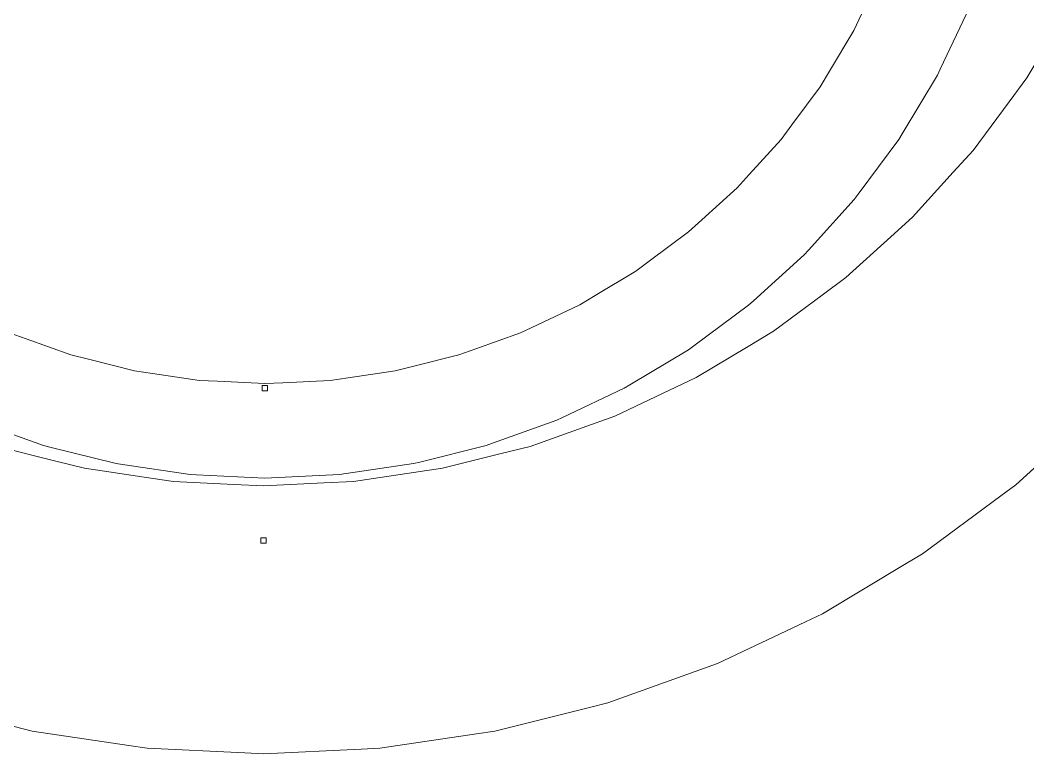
# Model space of a CAD drawing. Header units: centimetres. Extents: x -214 to 137, y -175 to 4.
# Drawn here: x 47.89 to 59.02, y -148.7 to -140.59 of the extents above; entities that cross this region are included whole.
import ezdxf

# ---------------------------------------------------------------- set-up
doc = ezdxf.new("R2010")
doc.units = ezdxf.units.CM
doc.header["$MEASUREMENT"] = 0
doc.layers.add('layer 1', color=7, linetype='Continuous')

msp = doc.modelspace()

# ---------------------------------------------------------------- linework, layer by layer
at = {"layer": 'layer 1', "color": 5, "lineweight": 9}
for points in [[(58.05581, -141.1354), (58.05581, -141.1354), (58.37848, -140.45315), (58.37848, -140.45315)], [(58.05581, -141.1354), (58.05581, -141.1354), (58.37848, -140.45315), (58.37848, -140.45315)], [(58.05581, -141.1354), (58.05581, -141.1354), (58.37848, -140.45315), (58.37848, -140.45315)], [(58.05581, -141.1354), (58.05581, -141.1354), (58.37848, -140.45315), (58.37848, -140.45315)], [(58.05581, -141.1354), (58.05581, -141.1354), (58.37848, -140.45315), (58.37848, -140.45315)], [(59.35648, -140.65869), (59.35648, -140.65869), (59.01293, -141.23187), (59.01293, -141.23187)], [(58.025, -141.20054), (58.025, -141.20054), (58.05581, -141.1354), (58.05581, -141.1354)], [(58.025, -141.20054), (58.025, -141.20054), (58.05581, -141.1354), (58.05581, -141.1354)], [(58.025, -141.20054), (58.025, -141.20054), (58.05581, -141.1354), (58.05581, -141.1354)], [(58.025, -141.20054), (58.025, -141.20054), (58.05581, -141.1354), (58.05581, -141.1354)], [(58.025, -141.20054), (58.025, -141.20054), (58.05581, -141.1354), (58.05581, -141.1354)], [(57.63699, -141.84787), (57.63699, -141.84787), (58.025, -141.20054), (58.025, -141.20054)], [(57.63699, -141.84787), (57.63699, -141.84787), (58.025, -141.20054), (58.025, -141.20054)], [(57.63699, -141.84787), (57.63699, -141.84787), (58.025, -141.20054), (58.025, -141.20054)], [(57.63699, -141.84787), (57.63699, -141.84787), (58.025, -141.20054), (58.025, -141.20054)], [(57.63699, -141.84787), (57.63699, -141.84787), (58.025, -141.20054), (58.025, -141.20054)], [(59.01293, -141.23187), (59.01293, -141.23187), (58.81815, -141.49449), (58.81815, -141.49449)], [(58.81815, -141.49449), (58.81815, -141.49449), (58.42007, -142.03124), (58.42007, -142.03124)], [(57.15037, -142.51587), (57.15037, -142.51587), (57.59994, -141.90968), (57.59994, -141.90968)], [(57.15037, -142.51587), (57.15037, -142.51587), (57.59994, -141.90968), (57.59994, -141.90968)], [(57.15037, -142.51587), (57.15037, -142.51587), (57.59994, -141.90968), (57.59994, -141.90968)], [(57.15037, -142.51587), (57.15037, -142.51587), (57.59994, -141.90968), (57.59994, -141.90968)], [(57.15037, -142.51587), (57.15037, -142.51587), (57.59994, -141.90968), (57.59994, -141.90968)], [(57.59994, -141.90968), (57.59994, -141.90968), (57.63699, -141.84787), (57.63699, -141.84787)], [(57.59994, -141.90968), (57.59994, -141.90968), (57.63699, -141.84787), (57.63699, -141.84787)], [(57.59994, -141.90968), (57.59994, -141.90968), (57.63699, -141.84787), (57.63699, -141.84787)], [(57.59994, -141.90968), (57.59994, -141.90968), (57.63699, -141.84787), (57.63699, -141.84787)], [(57.59994, -141.90968), (57.59994, -141.90968), (57.63699, -141.84787), (57.63699, -141.84787)], [(58.42007, -142.03124), (58.42007, -142.03124), (58.20049, -142.27351), (58.20049, -142.27351)], [(58.20049, -142.27351), (58.20049, -142.27351), (57.75172, -142.76866), (57.75172, -142.76866)], [(56.60061, -143.13295), (56.60061, -143.13295), (57.10744, -142.57375), (57.10744, -142.57375)], [(56.60061, -143.13295), (56.60061, -143.13295), (57.10744, -142.57375), (57.10744, -142.57375)], [(56.60061, -143.13295), (56.60061, -143.13295), (57.10744, -142.57375), (57.10744, -142.57375)], [(56.60061, -143.13295), (56.60061, -143.13295), (57.10744, -142.57375), (57.10744, -142.57375)], [(56.60061, -143.13295), (56.60061, -143.13295), (57.10744, -142.57375), (57.10744, -142.57375)], [(57.10744, -142.57375), (57.10744, -142.57375), (57.15037, -142.51587), (57.15037, -142.51587)], [(57.10744, -142.57375), (57.10744, -142.57375), (57.15037, -142.51587), (57.15037, -142.51587)], [(57.10744, -142.57375), (57.10744, -142.57375), (57.15037, -142.51587), (57.15037, -142.51587)], [(57.10744, -142.57375), (57.10744, -142.57375), (57.15037, -142.51587), (57.15037, -142.51587)], [(57.10744, -142.57375), (57.10744, -142.57375), (57.15037, -142.51587), (57.15037, -142.51587)], [(57.75172, -142.76866), (57.75172, -142.76866), (57.50945, -142.98824), (57.50945, -142.98824)], [(57.50945, -142.98824), (57.50945, -142.98824), (57.0143, -143.43701), (57.0143, -143.43701)], [(56.55222, -143.18634), (56.55222, -143.18634), (56.60061, -143.13295), (56.60061, -143.13295)], [(56.55222, -143.18634), (56.55222, -143.18634), (56.60061, -143.13295), (56.60061, -143.13295)], [(56.55222, -143.18634), (56.55222, -143.18634), (56.60061, -143.13295), (56.60061, -143.13295)], [(56.55222, -143.18634), (56.55222, -143.18634), (56.60061, -143.13295), (56.60061, -143.13295)], [(56.55222, -143.18634), (56.55222, -143.18634), (56.60061, -143.13295), (56.60061, -143.13295)], [(55.99302, -143.69317), (55.99302, -143.69317), (56.55222, -143.18634), (56.55222, -143.18634)], [(55.99302, -143.69317), (55.99302, -143.69317), (56.55222, -143.18634), (56.55222, -143.18634)], [(55.99302, -143.69317), (55.99302, -143.69317), (56.55222, -143.18634), (56.55222, -143.18634)], [(55.99302, -143.69317), (55.99302, -143.69317), (56.55222, -143.18634), (56.55222, -143.18634)], [(55.99302, -143.69317), (55.99302, -143.69317), (56.55222, -143.18634), (56.55222, -143.18634)], [(57.0143, -143.43701), (57.0143, -143.43701), (56.75167, -143.63178), (56.75167, -143.63178)], [(55.93962, -143.74157), (55.93962, -143.74157), (55.99302, -143.69317), (55.99302, -143.69317)], [(55.93962, -143.74157), (55.93962, -143.74157), (55.99302, -143.69317), (55.99302, -143.69317)], [(55.93962, -143.74157), (55.93962, -143.74157), (55.99302, -143.69317), (55.99302, -143.69317)], [(55.93962, -143.74157), (55.93962, -143.74157), (55.99302, -143.69317), (55.99302, -143.69317)], [(55.93962, -143.74157), (55.93962, -143.74157), (55.99302, -143.69317), (55.99302, -143.69317)], [(56.75167, -143.63178), (56.75167, -143.63178), (56.21492, -144.02986), (56.21492, -144.02986)], [(55.33343, -144.19114), (55.33343, -144.19114), (55.93962, -143.74157), (55.93962, -143.74157)], [(55.33343, -144.19114), (55.33343, -144.19114), (55.93962, -143.74157), (55.93962, -143.74157)], [(55.33343, -144.19114), (55.33343, -144.19114), (55.93962, -143.74157), (55.93962, -143.74157)], [(55.33343, -144.19114), (55.33343, -144.19114), (55.93962, -143.74157), (55.93962, -143.74157)], [(55.33343, -144.19114), (55.33343, -144.19114), (55.93962, -143.74157), (55.93962, -143.74157)], [(56.21492, -144.02986), (56.21492, -144.02986), (55.93447, -144.19796), (55.93447, -144.19796)], [(54.62822, -144.62207), (54.62822, -144.62207), (55.27555, -144.23407), (55.27555, -144.23407)], [(54.62822, -144.62207), (54.62822, -144.62207), (55.27555, -144.23407), (55.27555, -144.23407)], [(54.62822, -144.62207), (54.62822, -144.62207), (55.27555, -144.23407), (55.27555, -144.23407)], [(54.62822, -144.62207), (54.62822, -144.62207), (55.27555, -144.23407), (55.27555, -144.23407)], [(54.62822, -144.62207), (54.62822, -144.62207), (55.27555, -144.23407), (55.27555, -144.23407)], [(55.27555, -144.23407), (55.27555, -144.23407), (55.33343, -144.19114), (55.33343, -144.19114)], [(55.27555, -144.23407), (55.27555, -144.23407), (55.33343, -144.19114), (55.33343, -144.19114)], [(55.27555, -144.23407), (55.27555, -144.23407), (55.33343, -144.19114), (55.33343, -144.19114)], [(55.27555, -144.23407), (55.27555, -144.23407), (55.33343, -144.19114), (55.33343, -144.19114)], [(55.27555, -144.23407), (55.27555, -144.23407), (55.33343, -144.19114), (55.33343, -144.19114)], [(55.93447, -144.19796), (55.93447, -144.19796), (55.36129, -144.54151), (55.36129, -144.54151)], [(55.36129, -144.54151), (55.36129, -144.54151), (55.06571, -144.6813), (55.06571, -144.6813)], [(50.62358, -144.63072), (50.62358, -144.63072), (50.56643, -144.63072), (50.56643, -144.63072)], [(50.56643, -144.63072), (50.56643, -144.63072), (50.56643, -144.68787), (50.56643, -144.68787)], [(50.62358, -144.63072), (50.62358, -144.63072), (50.56643, -144.63072), (50.56643, -144.63072)], [(50.56643, -144.63072), (50.56643, -144.63072), (50.56643, -144.68787), (50.56643, -144.68787)], [(50.62358, -144.63072), (50.62358, -144.63072), (50.56643, -144.63072), (50.56643, -144.63072)], [(50.56643, -144.63072), (50.56643, -144.63072), (50.56643, -144.68787), (50.56643, -144.68787)], [(50.62358, -144.63072), (50.62358, -144.63072), (50.56643, -144.63072), (50.56643, -144.63072)], [(50.56643, -144.63072), (50.56643, -144.63072), (50.56643, -144.68787), (50.56643, -144.68787)], [(50.62358, -144.63072), (50.62358, -144.63072), (50.56643, -144.63072), (50.56643, -144.63072)], [(50.56643, -144.63072), (50.56643, -144.63072), (50.56643, -144.68787), (50.56643, -144.68787)], [(50.56643, -144.68787), (50.56643, -144.68787), (50.62358, -144.68787), (50.62358, -144.68787)], [(50.56643, -144.68787), (50.56643, -144.68787), (50.62358, -144.68787), (50.62358, -144.68787)], [(50.56643, -144.68787), (50.56643, -144.68787), (50.62358, -144.68787), (50.62358, -144.68787)], [(50.56643, -144.68787), (50.56643, -144.68787), (50.62358, -144.68787), (50.62358, -144.68787)], [(50.56643, -144.68787), (50.56643, -144.68787), (50.62358, -144.68787), (50.62358, -144.68787)], [(50.62358, -144.68787), (50.62358, -144.68787), (50.62358, -144.63072), (50.62358, -144.63072)], [(50.62358, -144.68787), (50.62358, -144.68787), (50.62358, -144.63072), (50.62358, -144.63072)], [(50.62358, -144.68787), (50.62358, -144.68787), (50.62358, -144.63072), (50.62358, -144.63072)], [(50.62358, -144.68787), (50.62358, -144.68787), (50.62358, -144.63072), (50.62358, -144.63072)], [(50.62358, -144.68787), (50.62358, -144.68787), (50.62358, -144.63072), (50.62358, -144.63072)], [(53.88416, -144.98179), (53.88416, -144.98179), (54.56641, -144.65911), (54.56641, -144.65911)], [(53.88416, -144.98179), (53.88416, -144.98179), (54.56641, -144.65911), (54.56641, -144.65911)], [(53.88416, -144.98179), (53.88416, -144.98179), (54.56641, -144.65911), (54.56641, -144.65911)], [(53.88416, -144.98179), (53.88416, -144.98179), (54.56641, -144.65911), (54.56641, -144.65911)], [(53.88416, -144.98179), (53.88416, -144.98179), (54.56641, -144.65911), (54.56641, -144.65911)], [(55.06571, -144.6813), (55.06571, -144.6813), (54.46161, -144.96702), (54.46161, -144.96702)], [(54.56641, -144.65911), (54.56641, -144.65911), (54.62822, -144.62207), (54.62822, -144.62207)], [(54.56641, -144.65911), (54.56641, -144.65911), (54.62822, -144.62207), (54.62822, -144.62207)], [(54.56641, -144.65911), (54.56641, -144.65911), (54.62822, -144.62207), (54.62822, -144.62207)], [(54.56641, -144.65911), (54.56641, -144.65911), (54.62822, -144.62207), (54.62822, -144.62207)], [(54.56641, -144.65911), (54.56641, -144.65911), (54.62822, -144.62207), (54.62822, -144.62207)], [(47.43883, -145.03687), (47.43883, -145.03687), (48.14942, -145.29113), (48.14942, -145.29113)], [(47.43883, -145.03687), (47.43883, -145.03687), (48.14942, -145.29113), (48.14942, -145.29113)], [(47.43883, -145.03687), (47.43883, -145.03687), (48.14942, -145.29113), (48.14942, -145.29113)], [(47.43883, -145.03687), (47.43883, -145.03687), (48.14942, -145.29113), (48.14942, -145.29113)], [(47.43883, -145.03687), (47.43883, -145.03687), (48.14942, -145.29113), (48.14942, -145.29113)], [(53.10843, -145.26685), (53.10843, -145.26685), (53.81902, -145.0126), (53.81902, -145.0126)], [(53.10843, -145.26685), (53.10843, -145.26685), (53.81902, -145.0126), (53.81902, -145.0126)], [(53.10843, -145.26685), (53.10843, -145.26685), (53.81902, -145.0126), (53.81902, -145.0126)], [(53.10843, -145.26685), (53.10843, -145.26685), (53.81902, -145.0126), (53.81902, -145.0126)], [(53.10843, -145.26685), (53.10843, -145.26685), (53.81902, -145.0126), (53.81902, -145.0126)], [(53.81902, -145.0126), (53.81902, -145.0126), (53.88416, -144.98179), (53.88416, -144.98179)], [(53.81902, -145.0126), (53.81902, -145.0126), (53.88416, -144.98179), (53.88416, -144.98179)], [(53.81902, -145.0126), (53.81902, -145.0126), (53.88416, -144.98179), (53.88416, -144.98179)], [(53.81902, -145.0126), (53.81902, -145.0126), (53.88416, -144.98179), (53.88416, -144.98179)], [(53.81902, -145.0126), (53.81902, -145.0126), (53.88416, -144.98179), (53.88416, -144.98179)], [(54.46161, -144.96702), (54.46161, -144.96702), (54.15375, -145.07718), (54.15375, -145.07718)], [(58.89178, -145.72473), (58.89178, -145.72473), (59.6911, -145.00028), (59.6911, -145.00028)], [(54.15375, -145.07718), (54.15375, -145.07718), (53.52456, -145.30231), (53.52456, -145.30231)], [(53.04058, -145.29113), (53.04058, -145.29113), (53.10843, -145.26685), (53.10843, -145.26685)], [(53.04058, -145.29113), (53.04058, -145.29113), (53.10843, -145.26685), (53.10843, -145.26685)], [(53.04058, -145.29113), (53.04058, -145.29113), (53.10843, -145.26685), (53.10843, -145.26685)], [(53.04058, -145.29113), (53.04058, -145.29113), (53.10843, -145.26685), (53.10843, -145.26685)], [(53.04058, -145.29113), (53.04058, -145.29113), (53.10843, -145.26685), (53.10843, -145.26685)], [(48.28502, -145.46468), (48.28502, -145.46468), (47.63679, -145.3023), (47.63679, -145.3023)], [(48.14942, -145.29113), (48.14942, -145.29113), (48.21932, -145.30864), (48.21932, -145.30864)], [(48.14942, -145.29113), (48.14942, -145.29113), (48.21932, -145.30864), (48.21932, -145.30864)], [(48.14942, -145.29113), (48.14942, -145.29113), (48.21932, -145.30864), (48.21932, -145.30864)], [(48.14942, -145.29113), (48.14942, -145.29113), (48.21932, -145.30864), (48.21932, -145.30864)], [(48.14942, -145.29113), (48.14942, -145.29113), (48.21932, -145.30864), (48.21932, -145.30864)], [(48.21932, -145.30864), (48.21932, -145.30864), (48.95141, -145.49201), (48.95141, -145.49201)], [(48.21932, -145.30864), (48.21932, -145.30864), (48.95141, -145.49201), (48.95141, -145.49201)], [(48.21932, -145.30864), (48.21932, -145.30864), (48.95141, -145.49201), (48.95141, -145.49201)], [(48.21932, -145.30864), (48.21932, -145.30864), (48.95141, -145.49201), (48.95141, -145.49201)], [(48.21932, -145.30864), (48.21932, -145.30864), (48.95141, -145.49201), (48.95141, -145.49201)], [(52.30849, -145.4745), (52.30849, -145.4745), (53.04058, -145.29113), (53.04058, -145.29113)], [(52.30849, -145.4745), (52.30849, -145.4745), (53.04058, -145.29113), (53.04058, -145.29113)], [(52.30849, -145.4745), (52.30849, -145.4745), (53.04058, -145.29113), (53.04058, -145.29113)], [(52.30849, -145.4745), (52.30849, -145.4745), (53.04058, -145.29113), (53.04058, -145.29113)], [(52.30849, -145.4745), (52.30849, -145.4745), (53.04058, -145.29113), (53.04058, -145.29113)], [(53.20739, -145.38175), (53.20739, -145.38175), (52.55916, -145.54413), (52.55916, -145.54413)], [(53.52456, -145.30231), (53.52456, -145.30231), (53.20739, -145.38175), (53.20739, -145.38175)], [(48.60219, -145.54413), (48.60219, -145.54413), (48.28502, -145.46468), (48.28502, -145.46468)], [(48.95141, -145.49201), (48.95141, -145.49201), (49.02269, -145.50259), (49.02269, -145.50259)], [(48.95141, -145.49201), (48.95141, -145.49201), (49.02269, -145.50259), (49.02269, -145.50259)], [(48.95141, -145.49201), (48.95141, -145.49201), (49.02269, -145.50259), (49.02269, -145.50259)], [(48.95141, -145.49201), (48.95141, -145.49201), (49.02269, -145.50259), (49.02269, -145.50259)], [(48.95141, -145.49201), (48.95141, -145.49201), (49.02269, -145.50259), (49.02269, -145.50259)], [(49.02269, -145.50259), (49.02269, -145.50259), (49.76923, -145.61333), (49.76923, -145.61333)], [(49.02269, -145.50259), (49.02269, -145.50259), (49.76923, -145.61333), (49.76923, -145.61333)], [(49.02269, -145.50259), (49.02269, -145.50259), (49.76923, -145.61333), (49.76923, -145.61333)], [(49.02269, -145.50259), (49.02269, -145.50259), (49.76923, -145.61333), (49.76923, -145.61333)], [(49.02269, -145.50259), (49.02269, -145.50259), (49.76923, -145.61333), (49.76923, -145.61333)], [(51.49206, -145.60275), (51.49206, -145.60275), (52.23859, -145.49201), (52.23859, -145.49201)], [(51.49206, -145.60275), (51.49206, -145.60275), (52.23859, -145.49201), (52.23859, -145.49201)], [(51.49206, -145.60275), (51.49206, -145.60275), (52.23859, -145.49201), (52.23859, -145.49201)], [(51.49206, -145.60275), (51.49206, -145.60275), (52.23859, -145.49201), (52.23859, -145.49201)], [(51.49206, -145.60275), (51.49206, -145.60275), (52.23859, -145.49201), (52.23859, -145.49201)], [(52.23859, -145.49201), (52.23859, -145.49201), (52.30849, -145.4745), (52.30849, -145.4745)], [(52.23859, -145.49201), (52.23859, -145.49201), (52.30849, -145.4745), (52.30849, -145.4745)], [(52.23859, -145.49201), (52.23859, -145.49201), (52.30849, -145.4745), (52.30849, -145.4745)], [(52.23859, -145.49201), (52.23859, -145.49201), (52.30849, -145.4745), (52.30849, -145.4745)], [(52.23859, -145.49201), (52.23859, -145.49201), (52.30849, -145.4745), (52.30849, -145.4745)], [(49.26321, -145.64217), (49.26321, -145.64217), (48.60219, -145.54413), (48.60219, -145.54413)], [(49.76923, -145.61333), (49.76923, -145.61333), (49.8412, -145.61686), (49.8412, -145.61686)], [(49.76923, -145.61333), (49.76923, -145.61333), (49.8412, -145.61686), (49.8412, -145.61686)], [(49.76923, -145.61333), (49.76923, -145.61333), (49.8412, -145.61686), (49.8412, -145.61686)], [(49.76923, -145.61333), (49.76923, -145.61333), (49.8412, -145.61686), (49.8412, -145.61686)], [(49.76923, -145.61333), (49.76923, -145.61333), (49.8412, -145.61686), (49.8412, -145.61686)], [(49.8412, -145.61686), (49.8412, -145.61686), (50.595, -145.65389), (50.595, -145.65389)], [(49.8412, -145.61686), (49.8412, -145.61686), (50.595, -145.65389), (50.595, -145.65389)], [(49.8412, -145.61686), (49.8412, -145.61686), (50.595, -145.65389), (50.595, -145.65389)], [(49.8412, -145.61686), (49.8412, -145.61686), (50.595, -145.65389), (50.595, -145.65389)], [(49.8412, -145.61686), (49.8412, -145.61686), (50.595, -145.65389), (50.595, -145.65389)], [(50.66698, -145.65036), (50.66698, -145.65036), (51.42078, -145.61333), (51.42078, -145.61333)], [(50.66698, -145.65036), (50.66698, -145.65036), (51.42078, -145.61333), (51.42078, -145.61333)], [(50.66698, -145.65036), (50.66698, -145.65036), (51.42078, -145.61333), (51.42078, -145.61333)], [(50.66698, -145.65036), (50.66698, -145.65036), (51.42078, -145.61333), (51.42078, -145.61333)], [(50.66698, -145.65036), (50.66698, -145.65036), (51.42078, -145.61333), (51.42078, -145.61333)], [(51.42078, -145.61333), (51.42078, -145.61333), (51.49206, -145.60275), (51.49206, -145.60275)], [(51.42078, -145.61333), (51.42078, -145.61333), (51.49206, -145.60275), (51.49206, -145.60275)], [(51.42078, -145.61333), (51.42078, -145.61333), (51.49206, -145.60275), (51.49206, -145.60275)], [(51.42078, -145.61333), (51.42078, -145.61333), (51.49206, -145.60275), (51.49206, -145.60275)], [(51.42078, -145.61333), (51.42078, -145.61333), (51.49206, -145.60275), (51.49206, -145.60275)], [(52.23573, -145.5921), (52.23573, -145.5921), (51.5747, -145.69015), (51.5747, -145.69015)], [(52.55916, -145.54413), (52.55916, -145.54413), (52.23573, -145.5921), (52.23573, -145.5921)], [(49.58664, -145.69015), (49.58664, -145.69015), (49.26321, -145.64217), (49.26321, -145.64217)], [(50.2541, -145.72294), (50.2541, -145.72294), (49.58664, -145.69015), (49.58664, -145.69015)], [(50.58068, -145.73898), (50.58068, -145.73898), (50.2541, -145.72294), (50.2541, -145.72294)], [(51.24813, -145.7062), (51.24813, -145.7062), (50.58068, -145.73898), (50.58068, -145.73898)], [(50.595, -145.65389), (50.595, -145.65389), (50.66698, -145.65036), (50.66698, -145.65036)], [(50.595, -145.65389), (50.595, -145.65389), (50.66698, -145.65036), (50.66698, -145.65036)], [(50.595, -145.65389), (50.595, -145.65389), (50.66698, -145.65036), (50.66698, -145.65036)], [(50.595, -145.65389), (50.595, -145.65389), (50.66698, -145.65036), (50.66698, -145.65036)], [(50.595, -145.65389), (50.595, -145.65389), (50.66698, -145.65036), (50.66698, -145.65036)], [(51.5747, -145.69015), (51.5747, -145.69015), (51.24813, -145.7062), (51.24813, -145.7062)], [(58.7256, -145.84798), (58.7256, -145.84798), (58.89178, -145.72473), (58.89178, -145.72473)], [(57.85913, -146.49059), (57.85913, -146.49059), (58.7256, -145.84798), (58.7256, -145.84798)], [(50.60925, -146.31347), (50.60925, -146.31347), (50.5521, -146.31347), (50.5521, -146.31347)], [(50.5521, -146.31347), (50.5521, -146.31347), (50.5521, -146.37062), (50.5521, -146.37062)], [(50.5521, -146.37062), (50.5521, -146.37062), (50.60925, -146.37062), (50.60925, -146.37062)], [(50.60925, -146.37062), (50.60925, -146.37062), (50.60925, -146.31347), (50.60925, -146.31347)], [(57.68167, -146.59696), (57.68167, -146.59696), (57.85913, -146.49059), (57.85913, -146.49059)], [(56.75638, -147.15156), (56.75638, -147.15156), (57.68167, -146.59696), (57.68167, -146.59696)], [(56.56935, -147.24001), (56.56935, -147.24001), (56.75638, -147.15156), (56.75638, -147.15156)], [(55.59416, -147.70124), (55.59416, -147.70124), (56.56935, -147.24001), (56.56935, -147.24001)], [(55.39936, -147.77094), (55.39936, -147.77094), (55.59416, -147.70124), (55.59416, -147.70124)], [(54.38365, -148.13437), (54.38365, -148.13437), (55.39936, -147.77094), (55.39936, -147.77094)], [(54.18296, -148.18464), (54.18296, -148.18464), (54.38365, -148.13437), (54.38365, -148.13437)], [(53.13652, -148.44675), (53.13652, -148.44675), (54.18296, -148.18464), (54.18296, -148.18464)], [(47.82412, -148.39648), (47.82412, -148.39648), (48.02481, -148.44675), (48.02481, -148.44675)], [(48.02481, -148.44675), (48.02481, -148.44675), (49.09191, -148.60504), (49.09191, -148.60504)], [(51.86478, -148.6354), (51.86478, -148.6354), (52.93187, -148.47711), (52.93187, -148.47711)], [(52.93187, -148.47711), (52.93187, -148.47711), (53.13652, -148.44675), (53.13652, -148.44675)], [(49.09191, -148.60504), (49.09191, -148.60504), (49.29657, -148.6354), (49.29657, -148.6354)], [(49.29657, -148.6354), (49.29657, -148.6354), (50.37403, -148.68833), (50.37403, -148.68833)], [(50.37403, -148.68833), (50.37403, -148.68833), (50.58067, -148.69848), (50.58067, -148.69848)], [(50.58067, -148.69848), (50.58067, -148.69848), (51.65814, -148.64555), (51.65814, -148.64555)], [(51.65814, -148.64555), (51.65814, -148.64555), (51.86478, -148.6354), (51.86478, -148.6354)]]:
    msp.add_open_spline(points, degree=3, dxfattribs=at)
at = {"layer": 'layer 1', "color": 1, "lineweight": 9}
for points in [[(57.10241, -140.70742), (57.10241, -140.70742), (57.18763, -140.52721), (57.18763, -140.52721)], [(57.10241, -140.70742), (57.10241, -140.70742), (57.18763, -140.52721), (57.18763, -140.52721)], [(57.10241, -140.70742), (57.10241, -140.70742), (57.18763, -140.52721), (57.18763, -140.52721)], [(57.10241, -140.70742), (57.10241, -140.70742), (57.18763, -140.52721), (57.18763, -140.52721)], [(57.10241, -140.70742), (57.10241, -140.70742), (57.18763, -140.52721), (57.18763, -140.52721)], [(56.83262, -141.15752), (56.83262, -141.15752), (57.10241, -140.70742), (57.10241, -140.70742)], [(56.83262, -141.15752), (56.83262, -141.15752), (57.10241, -140.70742), (57.10241, -140.70742)], [(56.83262, -141.15752), (56.83262, -141.15752), (57.10241, -140.70742), (57.10241, -140.70742)], [(56.83262, -141.15752), (56.83262, -141.15752), (57.10241, -140.70742), (57.10241, -140.70742)], [(56.83262, -141.15752), (56.83262, -141.15752), (57.10241, -140.70742), (57.10241, -140.70742)], [(56.73013, -141.32848), (56.73013, -141.32848), (56.83262, -141.15752), (56.83262, -141.15752)], [(56.73013, -141.32848), (56.73013, -141.32848), (56.83262, -141.15752), (56.83262, -141.15752)], [(56.73013, -141.32848), (56.73013, -141.32848), (56.83262, -141.15752), (56.83262, -141.15752)], [(56.73013, -141.32848), (56.73013, -141.32848), (56.83262, -141.15752), (56.83262, -141.15752)], [(56.73013, -141.32848), (56.73013, -141.32848), (56.83262, -141.15752), (56.83262, -141.15752)], [(56.41751, -141.75001), (56.41751, -141.75001), (56.73013, -141.32848), (56.73013, -141.32848)], [(56.41751, -141.75001), (56.41751, -141.75001), (56.73013, -141.32848), (56.73013, -141.32848)], [(56.41751, -141.75001), (56.41751, -141.75001), (56.73013, -141.32848), (56.73013, -141.32848)], [(56.41751, -141.75001), (56.41751, -141.75001), (56.73013, -141.32848), (56.73013, -141.32848)], [(56.41751, -141.75001), (56.41751, -141.75001), (56.73013, -141.32848), (56.73013, -141.32848)], [(56.29878, -141.9101), (56.29878, -141.9101), (56.41751, -141.75001), (56.41751, -141.75001)], [(56.29878, -141.9101), (56.29878, -141.9101), (56.41751, -141.75001), (56.41751, -141.75001)], [(56.29878, -141.9101), (56.29878, -141.9101), (56.41751, -141.75001), (56.41751, -141.75001)], [(56.29878, -141.9101), (56.29878, -141.9101), (56.41751, -141.75001), (56.41751, -141.75001)], [(56.29878, -141.9101), (56.29878, -141.9101), (56.41751, -141.75001), (56.41751, -141.75001)], [(55.94636, -142.29894), (55.94636, -142.29894), (56.29878, -141.9101), (56.29878, -141.9101)], [(55.94636, -142.29894), (55.94636, -142.29894), (56.29878, -141.9101), (56.29878, -141.9101)], [(55.94636, -142.29894), (55.94636, -142.29894), (56.29878, -141.9101), (56.29878, -141.9101)], [(55.94636, -142.29894), (55.94636, -142.29894), (56.29878, -141.9101), (56.29878, -141.9101)], [(55.94636, -142.29894), (55.94636, -142.29894), (56.29878, -141.9101), (56.29878, -141.9101)], [(55.81249, -142.44663), (55.81249, -142.44663), (55.94636, -142.29894), (55.94636, -142.29894)], [(55.81249, -142.44663), (55.81249, -142.44663), (55.94636, -142.29894), (55.94636, -142.29894)], [(55.81249, -142.44663), (55.81249, -142.44663), (55.94636, -142.29894), (55.94636, -142.29894)], [(55.81249, -142.44663), (55.81249, -142.44663), (55.94636, -142.29894), (55.94636, -142.29894)], [(55.81249, -142.44663), (55.81249, -142.44663), (55.94636, -142.29894), (55.94636, -142.29894)], [(55.42365, -142.79904), (55.42365, -142.79904), (55.81249, -142.44663), (55.81249, -142.44663)], [(55.42365, -142.79904), (55.42365, -142.79904), (55.81249, -142.44663), (55.81249, -142.44663)], [(55.42365, -142.79904), (55.42365, -142.79904), (55.81249, -142.44663), (55.81249, -142.44663)], [(55.42365, -142.79904), (55.42365, -142.79904), (55.81249, -142.44663), (55.81249, -142.44663)], [(55.42365, -142.79904), (55.42365, -142.79904), (55.81249, -142.44663), (55.81249, -142.44663)], [(55.27598, -142.93289), (55.27598, -142.93289), (55.42365, -142.79904), (55.42365, -142.79904)], [(55.27598, -142.93289), (55.27598, -142.93289), (55.42365, -142.79904), (55.42365, -142.79904)], [(55.27598, -142.93289), (55.27598, -142.93289), (55.42365, -142.79904), (55.42365, -142.79904)], [(55.27598, -142.93289), (55.27598, -142.93289), (55.42365, -142.79904), (55.42365, -142.79904)], [(55.27598, -142.93289), (55.27598, -142.93289), (55.42365, -142.79904), (55.42365, -142.79904)], [(54.85445, -143.24553), (54.85445, -143.24553), (55.27598, -142.93289), (55.27598, -142.93289)], [(54.85445, -143.24553), (54.85445, -143.24553), (55.27598, -142.93289), (55.27598, -142.93289)], [(54.85445, -143.24553), (54.85445, -143.24553), (55.27598, -142.93289), (55.27598, -142.93289)], [(54.85445, -143.24553), (54.85445, -143.24553), (55.27598, -142.93289), (55.27598, -142.93289)], [(54.85445, -143.24553), (54.85445, -143.24553), (55.27598, -142.93289), (55.27598, -142.93289)], [(54.69437, -143.36425), (54.69437, -143.36425), (54.85445, -143.24553), (54.85445, -143.24553)], [(54.69437, -143.36425), (54.69437, -143.36425), (54.85445, -143.24553), (54.85445, -143.24553)], [(54.69437, -143.36425), (54.69437, -143.36425), (54.85445, -143.24553), (54.85445, -143.24553)], [(54.69437, -143.36425), (54.69437, -143.36425), (54.85445, -143.24553), (54.85445, -143.24553)], [(54.69437, -143.36425), (54.69437, -143.36425), (54.85445, -143.24553), (54.85445, -143.24553)], [(54.24423, -143.63406), (54.24423, -143.63406), (54.69437, -143.36425), (54.69437, -143.36425)], [(54.24423, -143.63406), (54.24423, -143.63406), (54.69437, -143.36425), (54.69437, -143.36425)], [(54.24423, -143.63406), (54.24423, -143.63406), (54.69437, -143.36425), (54.69437, -143.36425)], [(54.24423, -143.63406), (54.24423, -143.63406), (54.69437, -143.36425), (54.69437, -143.36425)], [(54.24423, -143.63406), (54.24423, -143.63406), (54.69437, -143.36425), (54.69437, -143.36425)], [(54.07328, -143.73652), (54.07328, -143.73652), (54.24423, -143.63406), (54.24423, -143.63406)], [(54.07328, -143.73652), (54.07328, -143.73652), (54.24423, -143.63406), (54.24423, -143.63406)], [(54.07328, -143.73652), (54.07328, -143.73652), (54.24423, -143.63406), (54.24423, -143.63406)], [(54.07328, -143.73652), (54.07328, -143.73652), (54.24423, -143.63406), (54.24423, -143.63406)], [(54.07328, -143.73652), (54.07328, -143.73652), (54.24423, -143.63406), (54.24423, -143.63406)], [(53.59889, -143.9609), (53.59889, -143.9609), (54.07328, -143.73652), (54.07328, -143.73652)], [(53.59889, -143.9609), (53.59889, -143.9609), (54.07328, -143.73652), (54.07328, -143.73652)], [(53.59889, -143.9609), (53.59889, -143.9609), (54.07328, -143.73652), (54.07328, -143.73652)], [(53.59889, -143.9609), (53.59889, -143.9609), (54.07328, -143.73652), (54.07328, -143.73652)], [(53.59889, -143.9609), (53.59889, -143.9609), (54.07328, -143.73652), (54.07328, -143.73652)], [(47.77131, -144.04612), (47.77131, -144.04612), (47.95898, -144.11326), (47.95898, -144.11326)], [(47.77131, -144.04612), (47.77131, -144.04612), (47.95898, -144.11326), (47.95898, -144.11326)], [(47.77131, -144.04612), (47.77131, -144.04612), (47.95898, -144.11326), (47.95898, -144.11326)], [(47.77131, -144.04612), (47.77131, -144.04612), (47.95898, -144.11326), (47.95898, -144.11326)], [(47.77131, -144.04612), (47.77131, -144.04612), (47.95898, -144.11326), (47.95898, -144.11326)], [(52.92458, -144.22292), (52.92458, -144.22292), (53.4187, -144.0461), (53.4187, -144.0461)], [(52.92458, -144.22292), (52.92458, -144.22292), (53.4187, -144.0461), (53.4187, -144.0461)], [(52.92458, -144.22292), (52.92458, -144.22292), (53.4187, -144.0461), (53.4187, -144.0461)], [(52.92458, -144.22292), (52.92458, -144.22292), (53.4187, -144.0461), (53.4187, -144.0461)], [(52.92458, -144.22292), (52.92458, -144.22292), (53.4187, -144.0461), (53.4187, -144.0461)], [(53.4187, -144.0461), (53.4187, -144.0461), (53.59889, -143.9609), (53.59889, -143.9609)], [(53.4187, -144.0461), (53.4187, -144.0461), (53.59889, -143.9609), (53.59889, -143.9609)], [(53.4187, -144.0461), (53.4187, -144.0461), (53.59889, -143.9609), (53.59889, -143.9609)], [(53.4187, -144.0461), (53.4187, -144.0461), (53.59889, -143.9609), (53.59889, -143.9609)], [(53.4187, -144.0461), (53.4187, -144.0461), (53.59889, -143.9609), (53.59889, -143.9609)], [(47.95898, -144.11326), (47.95898, -144.11326), (48.4531, -144.29005), (48.4531, -144.29005)], [(47.95898, -144.11326), (47.95898, -144.11326), (48.4531, -144.29005), (48.4531, -144.29005)], [(47.95898, -144.11326), (47.95898, -144.11326), (48.4531, -144.29005), (48.4531, -144.29005)], [(47.95898, -144.11326), (47.95898, -144.11326), (48.4531, -144.29005), (48.4531, -144.29005)], [(47.95898, -144.11326), (47.95898, -144.11326), (48.4531, -144.29005), (48.4531, -144.29005)], [(52.73691, -144.29005), (52.73691, -144.29005), (52.92458, -144.22292), (52.92458, -144.22292)], [(52.73691, -144.29005), (52.73691, -144.29005), (52.92458, -144.22292), (52.92458, -144.22292)], [(52.73691, -144.29005), (52.73691, -144.29005), (52.92458, -144.22292), (52.92458, -144.22292)], [(52.73691, -144.29005), (52.73691, -144.29005), (52.92458, -144.22292), (52.92458, -144.22292)], [(52.73691, -144.29005), (52.73691, -144.29005), (52.92458, -144.22292), (52.92458, -144.22292)], [(48.4531, -144.29005), (48.4531, -144.29005), (48.64643, -144.3385), (48.64643, -144.3385)], [(48.4531, -144.29005), (48.4531, -144.29005), (48.64643, -144.3385), (48.64643, -144.3385)], [(48.4531, -144.29005), (48.4531, -144.29005), (48.64643, -144.3385), (48.64643, -144.3385)], [(48.4531, -144.29005), (48.4531, -144.29005), (48.64643, -144.3385), (48.64643, -144.3385)], [(48.4531, -144.29005), (48.4531, -144.29005), (48.64643, -144.3385), (48.64643, -144.3385)], [(48.64643, -144.3385), (48.64643, -144.3385), (49.1555, -144.46601), (49.1555, -144.46601)], [(48.64643, -144.3385), (48.64643, -144.3385), (49.1555, -144.46601), (49.1555, -144.46601)], [(48.64643, -144.3385), (48.64643, -144.3385), (49.1555, -144.46601), (49.1555, -144.46601)], [(48.64643, -144.3385), (48.64643, -144.3385), (49.1555, -144.46601), (49.1555, -144.46601)], [(48.64643, -144.3385), (48.64643, -144.3385), (49.1555, -144.46601), (49.1555, -144.46601)], [(52.22785, -144.41758), (52.22785, -144.41758), (52.73691, -144.29005), (52.73691, -144.29005)], [(52.22785, -144.41758), (52.22785, -144.41758), (52.73691, -144.29005), (52.73691, -144.29005)], [(52.22785, -144.41758), (52.22785, -144.41758), (52.73691, -144.29005), (52.73691, -144.29005)], [(52.22785, -144.41758), (52.22785, -144.41758), (52.73691, -144.29005), (52.73691, -144.29005)], [(52.22785, -144.41758), (52.22785, -144.41758), (52.73691, -144.29005), (52.73691, -144.29005)], [(49.1555, -144.46601), (49.1555, -144.46601), (49.35267, -144.49525), (49.35267, -144.49525)], [(49.1555, -144.46601), (49.1555, -144.46601), (49.35267, -144.49525), (49.35267, -144.49525)], [(49.1555, -144.46601), (49.1555, -144.46601), (49.35267, -144.49525), (49.35267, -144.49525)], [(49.1555, -144.46601), (49.1555, -144.46601), (49.35267, -144.49525), (49.35267, -144.49525)], [(49.1555, -144.46601), (49.1555, -144.46601), (49.35267, -144.49525), (49.35267, -144.49525)], [(49.35267, -144.49525), (49.35267, -144.49525), (49.87176, -144.57224), (49.87176, -144.57224)], [(49.35267, -144.49525), (49.35267, -144.49525), (49.87176, -144.57224), (49.87176, -144.57224)], [(49.35267, -144.49525), (49.35267, -144.49525), (49.87176, -144.57224), (49.87176, -144.57224)], [(49.35267, -144.49525), (49.35267, -144.49525), (49.87176, -144.57224), (49.87176, -144.57224)], [(49.35267, -144.49525), (49.35267, -144.49525), (49.87176, -144.57224), (49.87176, -144.57224)], [(51.51539, -144.543), (51.51539, -144.543), (52.0345, -144.46599), (52.0345, -144.46599)], [(51.51539, -144.543), (51.51539, -144.543), (52.0345, -144.46599), (52.0345, -144.46599)], [(51.51539, -144.543), (51.51539, -144.543), (52.0345, -144.46599), (52.0345, -144.46599)], [(51.51539, -144.543), (51.51539, -144.543), (52.0345, -144.46599), (52.0345, -144.46599)], [(51.51539, -144.543), (51.51539, -144.543), (52.0345, -144.46599), (52.0345, -144.46599)], [(52.0345, -144.46599), (52.0345, -144.46599), (52.22785, -144.41758), (52.22785, -144.41758)], [(52.0345, -144.46599), (52.0345, -144.46599), (52.22785, -144.41758), (52.22785, -144.41758)], [(52.0345, -144.46599), (52.0345, -144.46599), (52.22785, -144.41758), (52.22785, -144.41758)], [(52.0345, -144.46599), (52.0345, -144.46599), (52.22785, -144.41758), (52.22785, -144.41758)], [(52.0345, -144.46599), (52.0345, -144.46599), (52.22785, -144.41758), (52.22785, -144.41758)], [(49.87176, -144.57224), (49.87176, -144.57224), (50.07083, -144.58203), (50.07083, -144.58203)], [(49.87176, -144.57224), (49.87176, -144.57224), (50.07083, -144.58203), (50.07083, -144.58203)], [(49.87176, -144.57224), (49.87176, -144.57224), (50.07083, -144.58203), (50.07083, -144.58203)], [(49.87176, -144.57224), (49.87176, -144.57224), (50.07083, -144.58203), (50.07083, -144.58203)], [(49.87176, -144.57224), (49.87176, -144.57224), (50.07083, -144.58203), (50.07083, -144.58203)], [(50.07083, -144.58203), (50.07083, -144.58203), (50.595, -144.60777), (50.595, -144.60777)], [(50.07083, -144.58203), (50.07083, -144.58203), (50.595, -144.60777), (50.595, -144.60777)], [(50.07083, -144.58203), (50.07083, -144.58203), (50.595, -144.60777), (50.595, -144.60777)], [(50.07083, -144.58203), (50.07083, -144.58203), (50.595, -144.60777), (50.595, -144.60777)], [(50.07083, -144.58203), (50.07083, -144.58203), (50.595, -144.60777), (50.595, -144.60777)], [(50.595, -144.60777), (50.595, -144.60777), (50.79407, -144.59799), (50.79407, -144.59799)], [(50.595, -144.60777), (50.595, -144.60777), (50.79407, -144.59799), (50.79407, -144.59799)], [(50.595, -144.60777), (50.595, -144.60777), (50.79407, -144.59799), (50.79407, -144.59799)], [(50.595, -144.60777), (50.595, -144.60777), (50.79407, -144.59799), (50.79407, -144.59799)], [(50.595, -144.60777), (50.595, -144.60777), (50.79407, -144.59799), (50.79407, -144.59799)], [(50.79407, -144.59799), (50.79407, -144.59799), (51.31824, -144.57225), (51.31824, -144.57225)], [(50.79407, -144.59799), (50.79407, -144.59799), (51.31824, -144.57225), (51.31824, -144.57225)], [(50.79407, -144.59799), (50.79407, -144.59799), (51.31824, -144.57225), (51.31824, -144.57225)], [(50.79407, -144.59799), (50.79407, -144.59799), (51.31824, -144.57225), (51.31824, -144.57225)], [(50.79407, -144.59799), (50.79407, -144.59799), (51.31824, -144.57225), (51.31824, -144.57225)], [(51.31824, -144.57225), (51.31824, -144.57225), (51.51539, -144.543), (51.51539, -144.543)], [(51.31824, -144.57225), (51.31824, -144.57225), (51.51539, -144.543), (51.51539, -144.543)], [(51.31824, -144.57225), (51.31824, -144.57225), (51.51539, -144.543), (51.51539, -144.543)], [(51.31824, -144.57225), (51.31824, -144.57225), (51.51539, -144.543), (51.51539, -144.543)], [(51.31824, -144.57225), (51.31824, -144.57225), (51.51539, -144.543), (51.51539, -144.543)]]:
    msp.add_open_spline(points, degree=3, dxfattribs=at)

doc.saveas('drawing.dxf')
